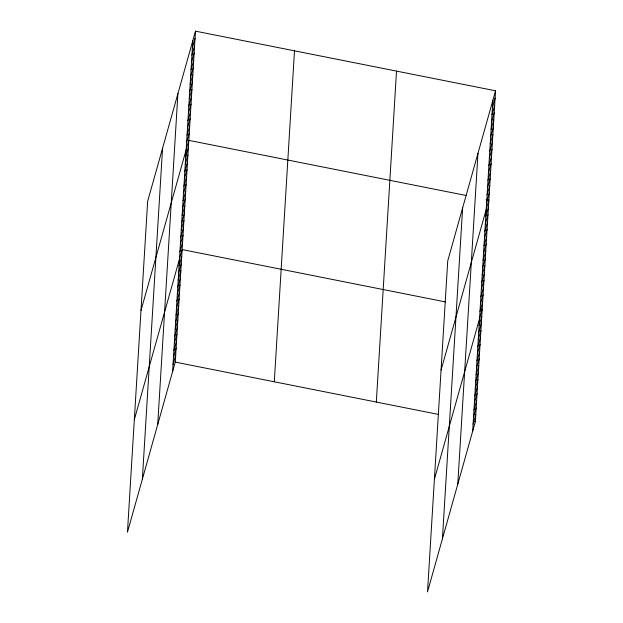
<?xml version="1.0" encoding="UTF-8"?>
<svg xmlns="http://www.w3.org/2000/svg" width="623" height="623" viewBox="0 0 623 623"><rect width="100%" height="100%" fill="white"/><g stroke="black" fill="none" stroke-linecap="round" stroke-linejoin="round"><path stroke-width="0.93" d="M142.356 479.196L162.564 148.243M157.705 424.582L177.913 93.629M172.61 371.565L192.819 40.612M195.482 31.15L147.667 201.26L127.45 532.213L175.265 362.103L195.482 31.15L495.55 90.787L475.333 421.74L427.518 591.85L447.735 260.897L495.55 90.787M274.291 381.782L294.5 50.829M376.315 402.061L396.524 71.108M442.423 538.84L462.632 207.887M457.773 484.219L477.981 153.266M472.678 431.209L492.886 100.256M192.375 47.893L195.03 38.431M191.931 55.174L194.586 45.713M191.487 62.456L194.142 52.994M191.043 69.737L193.698 60.275M190.591 77.018L193.255 67.557M190.147 84.3L192.811 74.838M189.704 91.581L192.367 82.119M189.26 98.862L191.923 89.401M188.816 106.144L191.479 96.682M188.372 113.425L191.035 103.963M187.928 120.706L190.591 111.244M187.484 127.988L190.14 118.518M187.04 135.269L189.696 125.799M186.596 142.55L189.252 133.081M140.993 310.472L188.808 140.362L465.957 195.451M185.701 157.113L188.364 147.643M185.257 164.394L187.92 154.925M184.813 171.675L187.476 162.206M184.369 178.957L187.032 169.487M183.925 186.238L186.589 176.768M183.481 193.512L186.145 184.05M183.037 200.793L185.701 191.331M182.594 208.074L185.249 198.612M182.15 215.356L184.805 205.894M181.706 222.637L184.361 213.175M181.254 229.918L183.917 220.456M180.81 237.199L183.474 227.738M180.366 244.481L183.03 235.019M179.922 251.762L182.586 242.3M134.327 419.684L182.142 249.582L445.531 301.929M179.05 266.076L181.714 256.614M178.622 273.108L181.277 263.646M178.194 280.14L180.849 270.678M177.765 287.172L180.421 277.71M177.329 294.212L179.992 284.742M176.901 301.244L179.564 291.774M176.473 308.276L179.136 298.806M176.044 315.308L178.708 305.838M175.616 322.34L178.271 312.871M175.188 329.372L177.843 319.911M174.759 336.404L177.415 326.943M174.323 343.437L176.987 333.975M173.895 350.469L176.558 341.007M173.467 357.501L176.13 348.039M173.038 364.533L175.702 355.071M492.443 107.538L495.098 98.068M491.999 114.819L494.654 105.349M491.555 122.1L494.21 112.631M491.111 129.374L493.766 119.912M490.659 136.655L493.323 127.193M490.215 143.936L492.879 134.475M489.771 151.218L492.435 141.756M489.328 158.499L491.991 149.037M488.884 165.78L491.547 156.318M488.44 173.062L491.103 163.6M487.996 180.343L490.659 170.881M487.552 187.624L490.208 178.162M487.108 194.906L489.764 185.444M486.664 202.187L489.32 192.725M441.061 370.109L488.876 200.006L486.127 199.453M485.769 216.749L488.432 207.288M485.325 224.031L487.988 214.561M484.881 231.312L487.544 221.843M484.437 238.593L487.1 229.124M483.993 245.875L486.656 236.405M483.549 253.156L486.213 243.686M483.105 260.437L485.769 250.968M482.661 267.719L485.317 258.249M482.218 275L484.873 265.53M481.774 282.281L484.429 272.812M481.33 289.563L483.985 280.093M480.878 296.836L483.541 287.374M480.434 304.117L483.098 294.656M479.99 311.399L482.654 301.937M434.395 479.328L482.21 309.218L480.372 308.852M479.118 325.712L481.781 316.25M478.69 332.744L481.353 323.282M478.262 339.784L480.917 330.315M477.833 346.816L480.489 337.347M477.397 353.848L480.06 344.379M476.969 360.881L479.632 351.411M476.54 367.913L479.204 358.443M476.112 374.945L478.776 365.483M475.684 381.977L478.339 372.515M475.256 389.009L477.911 379.547M474.827 396.041L477.483 386.579M474.391 403.073L477.054 393.611M473.963 410.105L476.626 400.644M473.535 417.137L476.198 407.676M473.106 424.177L475.77 414.708M175.265 362.103L438.662 414.451M473.503 421.374L475.333 421.74"/></g></svg>
